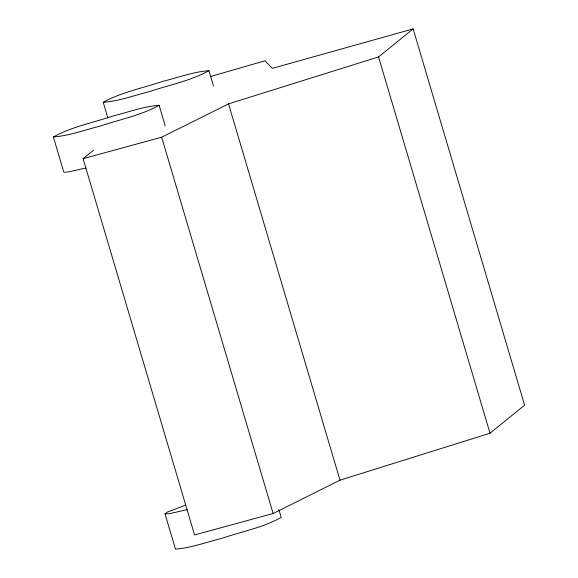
<?xml version="1.0" encoding="UTF-8"?>
<svg xmlns="http://www.w3.org/2000/svg" width="578" height="578" viewBox="0 0 578 578"><rect width="100%" height="100%" fill="white"/><g stroke="black" fill="none" stroke-linecap="round" stroke-linejoin="round"><path stroke-width="0.87" d="M85.963 167.981L68.052 172.013L63.818 172.193L53.386 136.972C71.52 126.82 92.762 122.832 112.399 116.156C127.868 112.334 143.142 106.525 159.109 105.304L165.214 125.917M107.819 117.796L103.238 102.335C121.373 92.177 142.614 88.188 162.252 81.512C177.721 77.69 192.994 71.882 208.961 70.66L213.535 86.122M210.63 76.498L264.999 60.784L272.39 68.349L413.154 28.9L524.614 405.192L490.014 433.218L340.001 480.159L273.127 513.51L194.555 534.961L83.088 158.668L93.593 150.164M159.109 105.304C140.974 115.456 119.725 119.444 100.088 126.127C84.619 129.949 69.346 135.758 53.386 136.972M208.961 70.66C190.827 80.819 169.578 84.807 149.94 91.483C134.472 95.305 119.198 101.114 103.238 102.335M83.088 158.668L161.667 137.217L228.534 103.867L378.547 56.926L413.154 28.9M278.892 509.702L281.183 517.426C263.048 527.584 241.806 531.572 222.169 538.248C206.7 542.07 191.426 547.879 175.459 549.1L165.033 513.885L167.165 512.151L185.459 505.179M187.178 509.673L169.267 513.705L165.033 513.885M378.547 56.926L490.014 433.218M228.534 103.867L340.001 480.159M161.667 137.217L273.127 513.51"/></g></svg>
